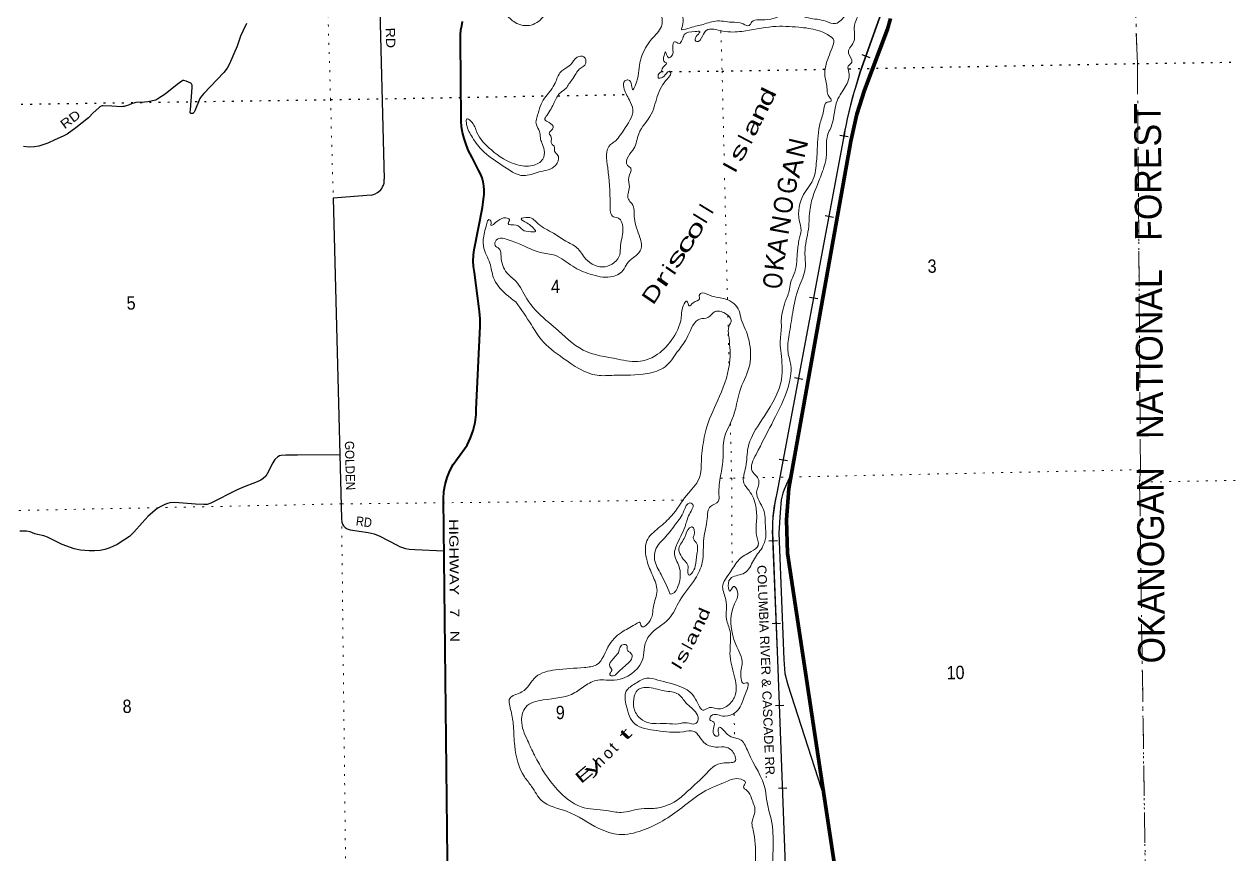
# Model space of a CAD drawing. Header units: feet. Extents: x 242557 to 489137, y 368785 to 557307.
# Drawn here: x 372517 to 388294, y 513863 to 524730 of the extents above; entities that cross this region are included whole.
import ezdxf
from ezdxf.enums import TextEntityAlignment as Align

# ---------------------------------------------------------------- set-up
doc = ezdxf.new("R2010")
doc.units = ezdxf.units.FT
doc.header["$LTSCALE"] = 80
doc.linetypes.add('DOT_DASHED', pattern=[7.7, 5, -1.2, 0.3, -1.2])
doc.linetypes.add('DOTTED', pattern=[1.5, 0.3, -1.2])
for name, color, linetype, lineweight in [('20', 7, 'Continuous', 70), ('26', 7, 'Continuous', 40), ('27', 7, 'Continuous', 25), ('29', 7, 'Continuous', 25), ('30', 7, 'Continuous', 35), ('34', 7, 'Continuous', 25), ('39', 7, 'Continuous', 13), ('41', 7, 'Continuous', 13), ('42', 7, 'Continuous', 13), ('44', 7, 'DOT_DASHED', 13), ('6', 7, 'DOTTED', 25), ('7', 7, 'DOTTED', 13)]:
    doc.layers.add(name, color=color, linetype=linetype, lineweight=lineweight)

msp = doc.modelspace()

# ---------------------------------------------------------------- linework, layer by layer
at = {"layer": '20'}
msp.add_lwpolyline([(383232.75, 513025.7), (382515.29, 517802.72), (382502.48, 518239.2), (382532.32, 518650.3), (383344.76, 523197.38), (383421.36, 523551.08), (383523.07, 523864.93), (383823.35, 524663.35), (383862.58, 524803.18)], dxfattribs=at)
at = {"layer": '26'}
msp.add_lwpolyline([(378071.69, 513011.6), (378008.2, 518514.57), (378014.99, 518608.75), (378031.59, 518701.71), (378057.81, 518792.42), (378093.37, 518879.89), (378137.88, 518963.16), (378190.85, 519041.33), (378191.83, 519042.62), (378317.38, 519215.7), (378362.59, 519310.4), (378397.65, 519409.3), (378422.18, 519511.32), (378435.91, 519615.35), (378438.95, 519682.09), (378487.6, 520776.13), (378489.6, 520870.66), (378481.72, 520964.87), (378475.88, 521001.82), (378413.37, 521478.4), (378404.07, 521557.2), (378398.22, 521631.26), (378400.15, 521705.53), (378409.83, 521779.19), (378413.17, 521796.08), (378518.38, 522328.55), (378539.21, 522474.34), (378541.94, 522499.82), (378543.6, 522554.96), (378539.48, 522609.97), (378529.64, 522664.25), (378514.18, 522717.2), (378493.26, 522768.24), (378467.13, 522816.82), (378382.83, 522980.95), (378333.95, 523077.37), (378295.41, 523178.36), (378279.27, 523233.56), (378258.49, 523308.7), (378245.68, 523385.59), (378240.97, 523463.4), (378241, 523478), (378231.71, 524525.82), (378231.18, 524589.7), (378237.34, 524653.28), (378247.67, 524706.14), (378257.14, 524764.3)], dxfattribs=at)
at = {"layer": '29'}
msp.add_line((377144.15, 526241.31), (377232.49, 522701.45), dxfattribs=at)
for points in [[(375430.57, 524735.85), (375381.2, 524638.67), (375351.55, 524571.11), (375305.45, 524439.32), (375206.67, 524208.68), (375174.58, 524151.86), (375134.23, 524096.65), (374870.82, 523819.89), (374839.96, 523786.55), (374826.79, 523769.25), (374818.14, 523753.99), (374752.29, 523595.84), (374742.83, 523576.5), (374735.82, 523566.21), (374728.01, 523560.85), (374718.13, 523557.56), (374707.43, 523558.38), (374701.25, 523561.26), (374693.44, 523569.09), (374691.37, 523581.03), (374694.67, 523609.04), (374719.36, 523898.96), (374716.48, 523931.53), (374711.55, 523946.35), (374699.6, 523958.27), (374640.34, 523984.63), (374610.3, 523992.48), (374596.3, 523991.66), (374581.07, 523984.63), (374521.8, 523938.5), (374363.75, 523813.3), (374269.92, 523751.55), (374241.11, 523735.08), (374218.88, 523727.63), (374137.81, 523712.43), (374093.76, 523707.86), (373981.8, 523701.27), (373954.24, 523695.96), (373931.61, 523688.96), (373883.03, 523668.32), (373855.88, 523658.48), (373829.54, 523652.71), (373808.96, 523649.42), (373790.83, 523648.55), (373665.71, 523655.14), (373554.59, 523659.3), (373539.78, 523658.48), (373527.42, 523655.14), (373510.97, 523647.77), (373494.49, 523635.37), (373422.05, 523569.48), (373361.26, 523504.23)], [(373361.26, 523504.23), (373194.45, 523373.06), (373083.32, 523289.87), (373029.81, 523261.03), (372921.98, 523212.44), (372827.31, 523170.44), (372709.6, 523133.36), (372654.44, 523122.65), (372584.48, 523120.18), (372509.57, 523125.95)], [(377063.24, 522491.22), (377091.93, 522497.91), (377116.21, 522508.2), (377147.08, 522525.91), (377163.96, 522539.5), (377186.59, 522560.51), (377200.18, 522579.04), (377211.29, 522597.58), (377223.64, 522621.47), (377230.22, 522645.35), (377233.1, 522666.36), (377232.49, 522701.45)], [(377063.24, 522491.22), (376564.66, 522452.42), (376673.32, 518249.99)], [(375945.5, 519086.59), (375881.87, 519081.05), (375860.46, 519076.1), (375839.88, 519063.75), (375801.19, 519026.68), (375774.03, 518984.67), (375701.58, 518839.69), (375681, 518810.86), (375648.9, 518780.38), (375615.15, 518758.14), (375569.87, 518734.25), (375398.65, 518668.35), (375306.45, 518628.81), (374964, 518457.47), (374914.6, 518439.35), (374871.8, 518437.7), (374759.85, 518444.29), (374489.84, 518464.06), (374427.27, 518459.12), (374394.34, 518450.89), (374358.12, 518437.7), (374314.49, 518417.11), (374259.34, 518384.98), (374140.8, 518286.13), (374061.77, 518200.47), (373956.4, 518075.26), (373899.6, 518021.72), (373824.69, 517969.82), (373734.96, 517912.98), (373640.3, 517870.97), (373573.61, 517848.73), (373515.17, 517838.02), (373440.25, 517830.61), (373370.29, 517831.43), (373255.86, 517840.49), (373172.72, 517857.79), (373014.66, 517917.1), (372823.68, 518009.36), (372776.75, 518026.66), (372692.78, 518044.78), (372659.04, 518055.49), (372595.64, 518082.67), (372547.09, 518088.44), (372461.47, 518088.44)], [(376651.58, 519090.94), (376098.93, 519084.09), (375945.5, 519086.59)], [(382567.84, 518855), (382470.59, 518634.23), (382450.83, 518588.1), (382432.71, 518500.79), (382419.54, 518336.03), (382399.78, 518065.84), (382463.52, 516408.27), (382478.81, 516227.21), (382519.1, 516077.08), (382998.02, 514588.62)], [(376673.32, 518249.99), (376677.87, 518207.06), (376686.1, 518182.35), (376700.91, 518159.28), (376722.32, 518137.87), (376747.01, 518118.1), (376784.88, 518104.92), (377023.61, 518073.61), (377063.12, 518065.38), (377099.34, 518055.49), (377176.72, 518022.54), (377400.63, 517907.22), (377433.56, 517890.74), (377473.07, 517874.27), (377512.59, 517864.38), (377558.69, 517854.5), (377634.42, 517849.56), (378013.98, 517833.66)]]:
    msp.add_lwpolyline(points, dxfattribs=at)
at = {"layer": '34'}
for p, q in [((383594.37, 524288.42), (383490.2, 524325.62)), ((383308.68, 523252.42), (383199.61, 523270.84)), ((383114.12, 522197.02), (383005.41, 522217.43)), ((382911.21, 521130.35), (382802.49, 521150.76)), ((382715.93, 520076.07), (382607.21, 520096.48)), ((382513.01, 519009.41), (382404.3, 519029.82)), ((382381.56, 517963.66), (382271.04, 517959.18)), ((382422.93, 516878.66), (382312.41, 516874.18)), ((382467.12, 515807.19), (382356.59, 515803.05)), ((382505.14, 514722.06), (382394.61, 514717.92))]:
    msp.add_line(p, q, dxfattribs=at)
at = {"layer": '34', "lineweight": 13}
msp.add_line((383247.65, 523212.33), (382379.51, 518588.28), dxfattribs=at)
at = {"layer": '34'}
for points in [[(382319.49, 518103.7), (382320.04, 518143.97), (382321.14, 518179.35), (382322.64, 518214.94), (382324.96, 518250.34), (382327.89, 518285.55), (382331.23, 518320.96), (382335.38, 518356.19), (382340.14, 518391.22), (382345.51, 518426.46), (382351.5, 518461.3), (382357.89, 518496.15), (382365.09, 518531.01), (382372.92, 518565.48), (382378.43, 518588.51), (383246.57, 523212.52), (383262.23, 523305.28), (383279.93, 523397.18), (383299.22, 523488.81), (383319.67, 523580.81), (383342.14, 523671.93), (383366.13, 523762.25), (383391.26, 523852.94), (383402.19, 523888.84), (383467.42, 524103.01), (385414.02, 529554.78)], [(382488.35, 513711.18), (382387.48, 516405.19), (382318.68, 518102.4)], [(382319.55, 518108.75), (382319.55, 518108.59), (382319.6, 518111.89)]]:
    msp.add_lwpolyline(points, dxfattribs=at)
at = {"layer": '34', "lineweight": 13}
for points in [[(385415.04, 529554.35), (383468.46, 524102.66), (383403.24, 523888.52)], [(382320.93, 518074.03), (382388.58, 516405.23), (382489.45, 513711.23)]]:
    msp.add_lwpolyline(points, dxfattribs=at)
for centre, radius, start, end in [((388552.82, 522347.62), 5375.18, 163.34129, 170.74251), ((384351.91, 518103.28), 2031.15, 166.18531, 180.85267)]:
    msp.add_arc(centre, radius, start, end, dxfattribs=at)
at = {"layer": '39'}
for points in [[(378954.34, 521092.65), (378723.91, 521302.79), (378664.44, 521406.33), (378616.77, 521599.17), (378534.16, 521811.29), (378545.36, 521999.66), (378574.63, 522117.74), (378603.65, 522169.08), (378630.5, 522149.59), (378629.87, 522096.99), (378719.51, 522154.02), (378825.88, 522191.28), (378872.97, 522172.33), (378856.15, 522119.3), (378960.03, 522097.85), (379046.76, 522035.49), (379150.75, 522009.99), (379215.41, 522015.79), (379169.32, 522073.18), (379099, 522127.9), (379024.78, 522176.44), (379117.36, 522199.17), (379249.27, 522113.77), (379449, 521991.78), (379609.73, 521888.96), (379755.87, 521801.92), (379873.25, 521653.43), (380125.07, 521553.08), (380317.39, 521709.95), (380326.31, 521831.53), (380349.56, 521947.42), (380356.46, 522068.94), (380302.68, 522186.8), (380237.37, 522205.25), (380190.57, 522365.76), (380159.46, 522850.25), (380195.99, 523152.55), (380245.68, 523188.27), (380365.28, 523337.11), (380487.69, 523609.38), (380443.82, 523735.59), (380370.48, 523903.47), (380384.47, 523986.76), (380424.64, 523999.98), (380473.13, 523928.49), (380486.88, 523868.2), (380519.84, 523923.69), (380580.82, 524220.59), (380734.59, 524532.13), (380861.86, 524697.35), (380863.58, 524861.2), (380752.94, 525137.27), (380608.54, 525311.31), (380494.63, 525405.29), (380318.26, 525410.62), (380153.84, 525347.53), (380070.36, 525363.46), (379790.2, 525234.54), (379526.81, 525160.67), (379446.72, 525049.3), (379328.67, 524841.86), (379155.73, 524717.87), (378946.22, 524750.61), (378819.74, 524860.43), (378692.93, 524982.37), (378662.55, 525058.39), (378674.41, 525145.67), (378686.11, 525239.01), (378635.31, 525397.39), (378510.75, 525511.3), (378360.8, 525741.81), (378387.13, 525894.19), (378400.69, 525993.65), (378446.26, 526108.13), (378465.63, 526217.85), (378399.46, 526268.64), (378301.08, 526464.15), (378183.13, 526558.02), (378210.05, 526688.17), (378240.69, 527135.91), (378252.83, 527364.75), (378278.81, 527454.43), (378274.63, 527535.2), (378223.62, 527701.67), (378246.16, 527812.42), (378370.42, 527970.55), (378515.55, 528073.57), (378592.13, 528393.13), (378692.01, 529360.43), (378650.22, 529941.7), (378546.27, 530270.53), (378518.96, 530459.87), (378461.37, 530492.69), (378444.72, 530597.93)], [(383702.6, 525808.77), (383680.96, 525710.01), (383609.86, 525641.35), (383537.08, 525483.67), (383323.12, 524921.76), (383217.41, 524783.41), (383143.7, 524736.93), (383015.27, 524767.83), (382789.29, 524810.24), (382554.95, 524862.53), (382423.97, 524836.74), (382293.42, 524794.78), (382139.69, 524786.57), (382045.26, 524757.72), (382010.06, 524710.26), (381932.49, 524732.43), (381782, 524754.64), (381570.95, 524769.14), (381389.96, 524719.75), (381208.86, 524674.4), (381126.13, 524662.05), (381137.04, 524708.85), (381109.46, 524908.31)], [(383775.81, 525601.35), (383723.63, 525476.59), (383494.58, 524948.65), (383388.32, 524678.84), (383377.07, 524492.49), (383312.06, 524347.16), (383357.63, 524233.13), (383308.48, 524177.19), (383316.54, 524102.59), (383303.78, 523972.82), (383202.99, 523802.25), (383153.15, 523695.74), (383128.04, 523573.73), (383095.84, 523413.1), (383031.37, 523247.56), (383026.3, 523057.33), (383005.99, 522907.14), (382934.55, 522698.94), (382809.03, 522315.36), (382787.83, 522045.83), (382741.4, 521735.18), (382746.77, 521533.1), (382662.29, 521282.08), (382581.93, 520952.31), (382534.91, 520663.88), (382520.27, 520430.09), (382557.21, 520262.16), (382553.85, 520121.09), (382500.11, 519909.5), (382306.76, 519492.9), (382102.61, 519095.07), (382051.69, 518877.31), (382110.3, 518806.1), (382140.35, 518742.2), (382109.7, 518599.82), (382200.84, 518371.75), (382224.59, 518164.11), (382228.62, 518012.55), (382181.78, 517869.73)], [(380859.33, 524106.8), (380903.85, 524184.85), (380929.19, 524221.94), (380908.68, 524231.49), (380898.22, 524320.19), (380915.21, 524367.16), (380955.76, 524289.39), (380991.82, 524304.52), (381012.89, 524426.43), (381035.24, 524499.83), (381094.59, 524477.17), (381133.89, 524522.72), (381162.43, 524592.25), (381305.18, 524632.52), (381363.93, 524632.09), (381306.16, 524519.3), (381326.89, 524501.66), (381403.84, 524578.57), (381450.65, 524646.57), (381667.61, 524638.29), (381916.85, 524634.94), (382322.37, 524696.48), (382660.84, 524689.47), (382911.1, 524647.71), (383054.62, 524582.85), (383119.19, 524515.84), (383099.45, 524420.26), (383014.7, 524179.35), (383003.97, 524049.63), (383032.83, 523878.53), (383040.73, 523809.99), (383074.46, 523760.35), (383085.6, 523722.23), (383033.35, 523706.65), (382991.18, 523616.53), (382943.22, 523439.3), (382903.88, 523090.42), (382884.12, 522843.17), (382859.06, 522719.14), (382725.2, 522497.11), (382667.32, 522159.86), (382691, 522031.08), (382664.18, 521896.89), (382642.43, 521724.41), (382597.05, 521450.18), (382560.8, 521366.29), (382541.38, 521258.58), (382484.95, 521095.28), (382449.93, 520964.91), (382434.02, 520877.52), (382433.14, 520758.19), (382418.17, 520559.61), (382429.58, 520416.65), (382443.02, 520252.08), (382436.3, 520080.79), (382402.71, 519956.52), (382142.69, 519492.5), (381996.86, 519187.24), (381967.19, 518931.64), (381942.52, 518716.62), (382009.87, 518621.38), (382098.51, 518411.45), (382109.31, 518233.78), (382108.44, 518037.61), (382128.24, 517902.66), (382039.24, 517821.38), (381881.91, 517720.05), (381766.78, 517555.15), (381664.55, 517362.3), (381707.58, 517191.57), (381716.43, 516934.99), (381761.05, 516780.49), (381760.74, 516487.26), (381817.05, 516197.59), (381829.95, 515941.12), (381750.07, 515821.67), (381597.69, 515762.94), (381493.92, 515780.35), (381419.88, 515745.99), (381310.7, 515890.65), (381118.05, 516051.25), (380815.89, 516140.13), (380671.48, 516162.51), (380519.36, 516093.68), (380402.51, 515993.45), (380403.62, 515799.35), (380515.16, 515565.77), (380801.07, 515478.47), (381149.88, 515463.65), (381289.54, 515467.44), (381418.96, 515323.32), (381570.47, 515262.71), (381720.53, 515256.67), (381822.45, 515156.3), (381832.43, 515085.79), (381683.34, 515055.46), (381426.47, 514888.75)], [(379350.75, 523782.82), (379469.65, 523957.93), (379546.75, 524105.62), (379596.34, 524145.38), (379673.99, 524196.02), (379758.45, 524295.38), (379847.41, 524301.83), (379871.93, 524217.56), (379786.93, 524138.41), (379745.82, 524084.72), (379695.29, 524004.49), (379652.26, 523946.7), (379611.31, 523886.95), (379543.83, 523834.56), (379458.2, 523702.82), (379365.34, 523538.53), (379336.54, 523479.11), (379392.26, 523440.17), (379446.67, 523374.91), (379394, 523298.66), (379419.58, 523250.82), (379425.99, 523162.02), (379457.21, 523130.51), (379462.98, 523065.96), (379506.99, 523010.53), (379476.02, 522880.27), (379263.61, 522793.62), (379056.25, 522745.54), (378779.22, 522879.59), (378510.49, 523082.62), (378373.92, 523266.98), (378308.52, 523441.14), (378313.36, 523487.79), (378362.64, 523462.83), (378447.74, 523309.43), (378636.1, 523081.98), (378967.31, 522890.75), (379176.28, 522878.21), (379309.75, 522962.72), (379328.96, 523078.5), (379295.96, 523176.7), (379278.1, 523238.9), (379265.67, 523325.52), (379224.96, 523409.35), (379247.3, 523559.6), (379286.58, 523682), (379350.75, 523782.82)], [(381426.47, 514888.75), (381173.44, 514653.38), (381028.58, 514540.26), (380926.47, 514495.03), (380763.37, 514458.25), (380595.37, 514453.7), (380335.32, 514406.21), (380144.3, 514429.35), (379812.8, 514479.01), (379498.84, 514707.11), (379201.34, 515154.04), (379109.04, 515349.72), (379031.16, 515612.52), (379085.34, 515783.85), (379313.74, 515879.02), (379730.48, 515975.24), (379879.72, 516076.35), (380054.21, 516141.74), (380165.7, 516138.7), (380323.37, 516151.06), (380621.83, 516430.12), (380640.22, 516576.22), (380711.09, 516729.8), (380958.68, 516940.75), (381104.21, 517181.3), (381305.29, 517465.81), (381396.81, 517680.62), (381418.79, 517996.68), (381462.57, 518254.69), (381504.94, 518413.57), (381606.51, 518479.01), (381616.29, 518568.25), (381637.97, 518819.59), (381670.19, 519055.04), (381683.88, 519302.12), (381786.74, 519547.57), (381903.36, 519961.24), (382018.77, 520267.7), (382030.78, 520425.76), (381959.76, 520735.25), (381907.74, 520863.27), (381880.44, 520975.77), (381706.22, 521128.78), (381494.2, 521179.66), (381374.07, 521202.69), (381358.63, 521173.97), (381361.73, 521133.61), (381278.06, 521080.78), (381226.5, 521038.94), (381196.45, 521102.84), (381147.51, 521038.82), (381121.39, 520878.36), (380991.37, 520587.69), (380782.02, 520385.86), (380589.47, 520313.91), (380292.98, 520342.28), (379838.09, 520461.4), (379469.79, 520752.73), (379349.59, 520854.63), (379101.14, 521133.03), (378955.29, 521361.63), (378838.88, 521473.75), (378762.34, 521686.03), (378737.33, 521788.48), (378685.6, 521829.55), (378699.91, 521900.71), (378882.36, 521895.54), (379062.47, 521825.6), (379279.5, 521738.46), (379466.8, 521703.09), (379701.59, 521557.78), (379931.2, 521454.8), (380195.47, 521419.5), (380359.3, 521504.82), (380413.61, 521595.27), (380498.61, 521674.42), (380593.14, 521776.07), (380580.85, 521933.47), (380509.31, 522186.33), (380475.82, 522379.55), (380429.73, 522436.95), (380443.7, 522597.08), (380436.27, 522724.28), (380461.49, 522842.25), (380419.99, 522879.55), (380430.93, 523001.18), (380503.19, 523102.22), (380564.94, 523293.99), (380730.28, 523551.24), (380818.49, 523814.5), (380880.04, 523937.5), (380960.45, 524036.74), (380981.16, 524095.95), (380964.54, 524111.67), (380928.8, 524084.42), (380865.48, 524028.1), (380821.11, 524020.83)], [(380821.11, 524020.83), (380821.89, 524067.36), (380859.33, 524106.8)], [(380782.72, 508816.67), (380577.59, 509179.29), (380344.74, 509480.36), (380186.53, 509716.72), (380095.43, 509791.1), (380105.05, 509886.4), (379981.25, 509895.18), (379871.32, 510068.13), (379839.85, 510261.41), (379889.07, 510466.99), (380114.51, 510673.3), (380353.94, 510734.38), (380602.37, 510761.34), (380629.39, 510735.78), (380655.81, 510732.45), (380741.2, 510720.61), (380739.3, 510639.67), (380796.78, 510610.89), (380883.12, 510639.52), (380921.03, 510737.61), (381005.6, 510832.93), (381076.32, 510915.73), (381265.14, 510975.44), (381547.26, 511183.29), (381675.87, 511297.99), (381709.6, 511248.35), (381740.18, 511241.09), (381839.58, 511464.2), (382026.94, 511883.83), (382123.94, 512349.55), (382110.3, 513091.33), (382088.7, 513446.65), (382063.23, 514175.98), (382048.67, 514266.59), (382086.99, 514425.36), (382042.15, 514587.94), (381980.55, 514695.47), (381936.86, 514738.78), (381961.56, 514800.11), (381905.78, 514841.07), (381706.14, 514807.35), (381409.95, 514671.92), (381131.77, 514468.23), (380606.99, 514168.89), (380310.56, 514118.39), (380045.17, 514196.13), (379621.9, 514421.26), (379294.06, 514562.03), (379163.56, 514746.56), (379069.09, 514871.4), (378942.86, 515276.46), (378923.73, 515538.83), (378894.28, 515732.17), (378877.68, 515899.56), (379035.44, 515984.72), (379218.59, 516181.79), (379477.45, 516273.74), (379853.41, 516304.15), (380014.48, 516340.87), (380181.63, 516606.26), (380363.4, 516779.03), (380544.96, 516883.04), (380577.03, 516896.04), (380600.69, 516844.1), (380696.62, 516893.21), (380757.83, 517105.18), (380804.98, 517312.72), (380749.21, 517505.34), (380675.13, 517701.51), (380672.25, 517962.3), (380825.73, 518132.28), (380993.75, 518288.5), (381193.18, 518558.81), (381355.49, 518777.56), (381387.13, 519035.24), (381401.53, 519179.21), (381456.92, 519457.75), (381624.58, 519856.62), (381759.66, 520337.52), (381743.08, 520656.58), (381746.2, 520767.89), (381776.33, 520853.64), (381711.43, 520932.77), (381643.72, 520965.31), (381564.67, 520967.21), (381471.63, 520885.83), (381372.82, 520869), (381210.61, 520646.2), (381070.35, 520436.14), (380911.39, 520243.77), (380676.82, 520152.48), (380239.86, 520130.53), (380021.09, 520130.67), (379573.48, 520357.16), (379291.69, 520594.22), (379160.88, 520790.87), (378954.34, 521092.65)], [(380972.09, 517274.78), (380858.14, 517522.45), (380774.1, 517712.28), (380784.83, 517841.99), (380921.9, 518019.62), (381049.23, 518182.82), (381158.07, 518355.64), (381234.33, 518458.81), (381264.96, 518449.53), (381230.15, 518311.08), (381171.65, 518149.74), (381116.28, 518022.86), (381056.91, 517893.85), (381032.91, 517806.25), (381094.47, 517623.9), (381097.77, 517423.79), (381054.11, 517313.4), (380998.62, 517267.41), (380972.25, 517268.72), (380972.09, 517274.78)], [(381190.29, 517677.05), (381114.79, 517774.09), (381092.18, 517862.45), (381171.25, 518012.22), (381228.86, 518131.07), (381262.9, 518146.14), (381290.09, 518037.68), (381278.8, 518005.02), (381319.03, 517939.38), (381327.06, 517789.95), (381304.93, 517631.62), (381254.88, 517533.2), (381225, 517514.19), (381207.52, 517562.25), (381209.42, 517643.19), (381190.29, 517677.05)], [(382181.78, 517869.73), (382068.62, 517706.91), (381951.47, 517541.96), (381780.92, 517480.71), (381737.21, 517372.35), (381759.33, 517302.18), (381806.25, 517366.13), (381858.73, 517296.78), (381820.47, 517135.99), (381836.57, 516606.61), (381920.36, 516350.03), (381904.67, 516254.56), (381907.25, 516157.57), (381937.25, 516095.69), (381973.47, 516104.76), (381946.03, 515917.97), (381825.95, 515710.48), (381691.41, 515666.39), (381599.78, 515684.13), (381532.98, 515682.32), (381496.14, 515620.65), (381547.6, 515589.69), (381540.54, 515474.24), (381574.76, 515406.41), (381611.19, 515407.39), (381605.53, 515467.91), (381616.33, 515518.76), (381730.19, 515426.8), (381908.44, 515350.74), (381997.54, 515199.46), (382223.61, 514695.99), (382245.97, 514540.89), (382305.31, 514289.72), (382325.89, 513972.79), (382321.52, 513527.78), (382365.58, 513241.82), (382423.58, 513041.17), (382426.95, 512762.2), (382417.91, 512187.65), (382378.82, 511905.5), (382269.28, 511530.44), (382229.53, 511349.39), (382166.26, 511291.06), (382092.28, 511254.67), (381973.62, 511146.3), (381938.8, 511084.69), (382064.3, 511088.09), (382272.14, 511117.99), (382366.4, 511229.74), (382402.95, 511455.2), (382479.35, 511629.16), (382665.99, 511694.88), (382829.03, 511733.67), (382987.83, 511703.6), (383090.34, 511581), (383336.63, 511231.76), (383470.22, 511006.87), (383551.62, 510764.39), (383540.67, 510414.25), (383517.18, 510154.77), (383418.1, 509919.53), (383295.9, 509716.02), (383219.05, 509406.56), (383146.18, 509176.08), (382978.79, 508995.61), (382765.14, 508955.45), (382618.29, 508917.09), (382551.97, 508847.12)], [(380300.02, 516496.22), (380369.99, 516607.32), (380408.82, 516594.22), (380420.88, 516521.74), (380447.67, 516504.27), (380479.22, 516460.63), (380407.39, 516343.42), (380298.58, 516245.43), (380206.76, 516194.41), (380186.14, 516208.01), (380212.98, 516265.36), (380187.29, 516317.24), (380233.13, 516421.61), (380300.02, 516496.22)], [(380505.55, 515927.48), (380544.04, 516003.35), (380666.55, 516043.07), (380900.67, 515998.85), (381086.22, 515953.33), (381184.42, 515840.72), (381323.8, 515702.94), (381340.6, 515604.31), (381309.12, 515569.08), (381199.44, 515580.26), (381082.31, 515566.98), (380930.33, 515568.93), (380713.37, 515577.2), (380588.28, 515634.48), (380503.61, 515771.72), (380505.55, 515927.48)]]:
    msp.add_spline(points, degree=3, dxfattribs=at)
at = {"layer": '44'}
msp.add_lwpolyline([(387315.64, 508929.9), (387202.88, 513391.07), (387123.7, 518731.6), (387135.59, 518893.7), (387095.46, 524213.05), (386912.6, 529415.29), (386844.86, 532269.68), (392166.06, 532395.85), (392189.52, 529562.29), (392319.47, 526945.18), (394645.09, 526971.9)], dxfattribs=at)
at = {"layer": '6'}
msp.add_line((379510.14, 523792.23), (380413.01, 523807.82), dxfattribs=at)
for points in [[(383317.47, 524144.42), (387095.46, 524213.05), (392445.06, 524293.27), (394692.8, 524304.32)], [(380860.4, 524108.79), (381657.23, 524114.26), (383003.86, 524138.72)], [(364338.49, 523552.46), (365776.37, 523576.86), (371158.24, 523661.99), (376530.15, 523740.79), (379360.17, 523789.64)]]:
    msp.add_lwpolyline(points, dxfattribs=at)
at = {"layer": '7'}
for p, q in [((381690.25, 522711.95), (381727.59, 521126.15)), ((381732.6, 520913.14), (381748.28, 520247.33)), ((387135.59, 518893.7), (382120.86, 518790.06)), ((381814.19, 515695.56), (381822.14, 515396.8))]:
    msp.add_line(p, q, dxfattribs=at)
for points in [[(387315.64, 508929.9), (387202.88, 513391.07), (387200.3, 513488.06), (387123.7, 518731.6), (387135.59, 518893.7), (387095.46, 524213.05), (386912.6, 529415.29), (386794.97, 534251.59)], [(376818.28, 508748.29), (376734.43, 513085.23), (376672.93, 518446.46), (376530.15, 523740.79), (376370.36, 529141.83), (376324.06, 532805.19)], [(381639.64, 524636.58), (381657.23, 524114.26), (381684.17, 522970.33)], [(381765.92, 519498.13), (381782.76, 518783.07), (381788.19, 517588.09)], [(381948.69, 518786.5), (381782.76, 518783.07), (381630.78, 518785.02)], [(394790.06, 518865.76), (392456.67, 518827.55), (387123.7, 518731.6)], [(381140.04, 518496.48), (376672.93, 518446.46), (371287.65, 518336.97), (365862.05, 518220.32), (364427.35, 518169.51)]]:
    msp.add_lwpolyline(points, dxfattribs=at)

# ---------------------------------------------------------------- texts
at = {"layer": '27', "width": 1.3}
msp.add_text('HIGHWAY   7   N', height=120, rotation=270.661, dxfattribs=at).set_placement((378081.29, 518247.33))
at = {"layer": '30'}
for s, rotation, width, p in [('GOLDEN   RD', 271.43, 1.15, (377229.82, 525614.39)), ('RD', 36.818, 1.2, (373048.03, 523350.89)), ('GOLDEN', 271.481, 0.95, (376717, 519268.67)), ('RD', 352.528, 0.9, (376856.86, 518166.08))]:
    msp.add_text(s, height=120, rotation=rotation, dxfattribs=dict(at, width=width)).set_placement(p)
at = {"layer": '34', "width": 1.05}
msp.add_text('COLUMBIA RIVER & CASCADE RR.', height=120, rotation=272.321, dxfattribs=at).set_placement((382115.44, 517643.18))
at = {"layer": '41'}
for s, rotation, p in [('N', 76.472, (382760.21, 523080.07)), ('N', 79.883, (382544.33, 522078.39)), ('A', 81.467, (382503.19, 521804.71)), ('K', 83.083, (382471.93, 521597.45))]:
    msp.add_text(s, height=250, rotation=rotation, dxfattribs=at).set_placement(p, align=Align.CENTER)
for s, rotation, width, p in [('A', 75.883, 1.1, (382696.9, 522821.31)), ('G', 79.883, 0.85, (382633.71, 522600.31)), ('O', 79.883, 0.85, (382582.9, 522340.2)), ('O', 83.083, 0.8, (382446.41, 521355.44))]:
    msp.add_text(s, height=250, rotation=rotation, dxfattribs=dict(at, width=width)).set_placement(p, align=Align.CENTER)
at = {"layer": '42'}
for s, height, rotation, width, p in [('d', 200, 63.864, 1.55, (382327.88, 523734.03)), ('n', 200, 63.864, 1.55, (382232.46, 523543.58)), ('a', 200, 63.864, 1.55, (382132.6, 523344.22)), ('s', 200, 61.287, 1.75, (381960.66, 523011.12)), ('I', 200, 61.287, 1.25, (381848.49, 522806.33)), ('o', 200, 58.461, 1.7, (381376.77, 521985.34)), ('c', 200, 58.461, 1.9, (381260.29, 521802.64)), ('s', 200, 57.23, 1.9, (381135.86, 521614.49)), ('i', 200, 55.581, 1.2, (381048.14, 521461.33)), ('r', 200, 55.581, 1.95, (380956.31, 521334.47)), ('D', 200, 55.581, 1.35, (380826.27, 521147.83)), ('d', 150, 67.024, 1.45, (381476.83, 516972.78)), ('n', 150, 64.272, 1.55, (381407.72, 516826.65)), ('a', 150, 64.108, 1.55, (381325.1, 516658.78)), ('s', 150, 61.212, 1.75, (381200.58, 516421.69)), ('I', 150, 58.272, 1.35, (381126.14, 516293.1)), ('t', 150, 46.776, 2.35, (380443.92, 515379.4)), ('y', 150, 40.965, 2.25, (380013.11, 514948.69)), ('E', 150, 40.274, 1.65, (379894.15, 514846.07))]:
    msp.add_text(s, height=height, rotation=rotation, dxfattribs=dict(at, width=width)).set_placement(p, align=Align.CENTER)
for s, height, rotation, p in [('l', 200, 62.187, (382050.89, 523174.09)), ('l', 200, 58.461, (381539.8, 522258.07)), ('l', 200, 58.461, (381459.72, 522132.07)), ('l', 150, 61.283, (381266.83, 516543.53)), ('t', 150, 46.273, (380288.15, 515214.52)), ('h', 150, 43.282, (380095.33, 515021.42)), ('o', 150, 43.875, (380208.46, 515129))]:
    msp.add_text(s, height=height, rotation=rotation, dxfattribs=at).set_placement(p, align=Align.CENTER)
at = {"layer": '44', "width": 0.95}
msp.add_text('OKANOGAN   NATIONAL   FOREST', height=350, rotation=90.432, dxfattribs=at).set_placement((387456.4, 516358.65))
at = {"layer": '7', "width": 0.9}
for s, p in [('3', (384350.69, 521471.4)), ('4', (379418.92, 521205.5)), ('5', (373862.62, 520989.09)), ('10', (384599.58, 516147.59)), ('8', (373809.15, 515707.25)), ('9', (379482.3, 515626.37))]:
    msp.add_text(s, height=175, rotation=1.552, dxfattribs=at).set_placement(p)

doc.saveas('drawing.dxf')
